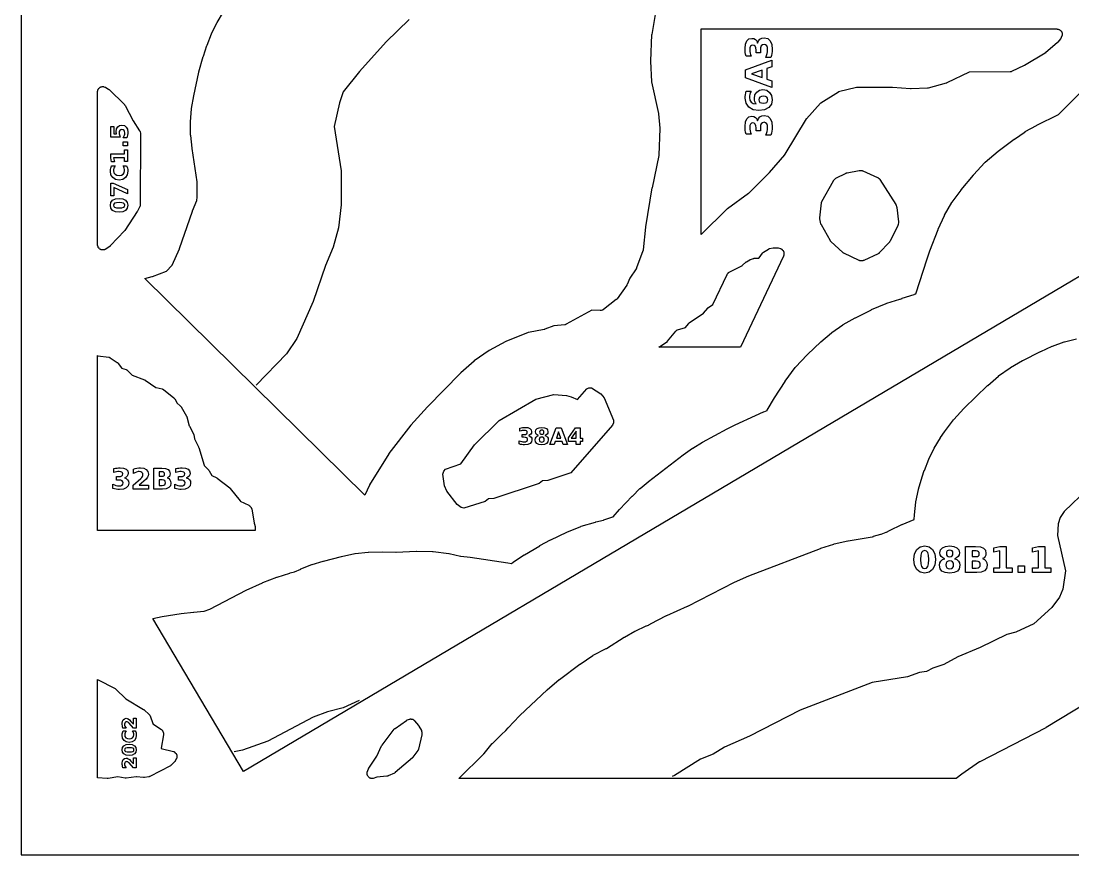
# Model space of a CAD drawing. Header units: millimetres. Extents: x 0 to 841, y 0 to 594.
# Drawn here: x 0 to 146.3, y 0 to 116 of the extents above; entities that cross this region are included whole.
import ezdxf

# ---------------------------------------------------------------- set-up
doc = ezdxf.new("R2010")
doc.units = ezdxf.units.MM
for name, color, linetype in [('CUT', 1, 'Continuous'), ('ENGRAVE', 5, 'Continuous'), ('SHEET_EDGE_DO_NOT_CUT', 8, 'Continuous')]:
    doc.layers.add(name, color=color, linetype=linetype)

msp = doc.modelspace()

# ---------------------------------------------------------------- linework, layer by layer
at = {"layer": 'CUT'}
for points in [[(262.52, 148.75), (30.93, 11.6), (18.33, 32.87), (19.61, 33.14), (19.63, 33.14), (22.26, 33.57), (22.28, 33.57), (24.01, 33.78), (24.03, 33.78), (25.43, 33.88), (25.44, 33.88), (25.45, 33.89), (26.24, 34.17), (26.27, 34.18), (31.3, 36.83), (31.33, 36.84), (33.58, 37.86), (33.61, 37.87), (35.6, 38.61), (35.62, 38.62), (37.41, 39.2), (37.44, 39.21), (38.04, 39.37), (38.05, 39.37), (38.06, 39.38), (38.91, 39.76), (38.93, 39.77), (40.45, 40.37), (40.48, 40.38), (42.04, 40.86), (42.06, 40.86), (44.56, 41.51), (44.58, 41.52), (46.41, 41.9), (46.46, 41.91), (48.3, 42.11), (48.35, 42.12), (50.22, 42.15), (50.25, 42.15), (52.14, 42.09), (52.16, 42.09), (54.98, 42.23), (55.01, 42.23), (57.25, 42.22), (57.31, 42.21), (59.51, 41.94), (59.57, 41.93), (61.14, 41.56), (61.17, 41.55), (62.46, 41.42), (62.49, 41.42), (67.69, 40.64), (67.72, 40.64), (68.22, 40.53), (68.23, 40.53), (68.24, 40.54), (68.47, 40.72), (68.51, 40.75), (70, 41.72), (70.02, 41.73), (72.17, 43), (72.18, 43.01), (73.66, 43.8), (73.68, 43.81), (75.91, 44.88), (75.93, 44.89), (77.86, 45.69), (77.91, 45.71), (79.91, 46.3), (79.93, 46.31), (81.03, 46.57), (81.05, 46.58), (82.32, 47), (82.33, 47.01), (82.34, 47.01), (83.24, 48.04), (83.25, 48.05), (85.02, 49.9), (85.04, 49.91), (86.09, 50.94), (86.12, 50.96), (87.25, 51.9), (87.27, 51.91), (92.09, 55.63), (92.1, 55.64), (93.39, 56.55), (93.42, 56.58), (94.77, 57.38), (94.79, 57.39), (98.23, 59.25), (98.24, 59.26), (99.33, 59.81), (99.35, 59.82), (102.15, 61.11), (102.16, 61.12), (103.29, 61.6), (103.31, 61.61), (103.76, 61.79), (103.77, 61.79), (103.78, 61.8), (103.78, 61.81), (103.8, 61.83), (104.79, 63.55), (104.8, 63.57), (106.28, 65.86), (106.29, 65.89), (107.7, 67.8), (107.74, 67.84), (109.36, 69.57), (109.38, 69.59), (111.24, 71.35), (111.26, 71.36), (112.72, 72.61), (112.76, 72.64), (114.33, 73.73), (114.37, 73.76), (116.04, 74.7), (116.07, 74.71), (118.29, 75.81), (118.31, 75.83), (120.35, 76.7), (120.41, 76.72), (122.25, 77.28), (122.28, 77.29), (122.54, 77.4), (122.58, 77.41), (124.25, 77.96), (124.27, 77.97), (124.44, 78.02), (124.45, 78.02), (124.46, 78.03), (126.02, 82.9), (126.02, 82.92), (126.41, 84.02), (126.42, 84.03), (127.56, 86.99), (127.57, 87.02), (128.43, 88.91), (128.45, 88.96), (129.49, 90.74), (129.52, 90.79), (130.75, 92.46), (130.77, 92.48), (132.46, 94.55), (132.48, 94.57), (134.08, 96.29), (134.12, 96.33), (135.91, 97.85), (135.93, 97.87), (138.15, 99.54), (138.17, 99.55), (139.65, 100.56), (139.69, 100.59), (141.26, 101.46), (141.28, 101.47), (144.29, 102.97), (144.3, 102.97), (144.31, 102.98), (147.99, 106.61)], [(88.29, 117.42), (87.72, 114.1), (87.71, 114.07), (87.54, 110.4), (87.54, 110.37), (87.71, 107.52), (87.71, 107.51), (87.71, 107.5), (88.66, 103.13), (88.67, 103.07), (88.85, 101.09), (88.85, 101.02), (88.71, 97.33), (88.71, 97.29), (88.7, 97.25), (87.77, 92.77), (87.76, 92.76), (86.86, 87.33), (86.86, 87.31), (86.54, 84.14), (86.53, 84.09), (86.52, 84.05), (86.51, 84.01), (85.62, 81.63), (85.59, 81.57), (85.56, 81.52), (84.67, 80.23), (84.67, 80.22), (84.66, 80.21), (84.31, 79.33), (84.28, 79.27), (84.25, 79.22), (82.9, 77.33), (82.87, 77.29), (82.84, 77.25), (82.8, 77.22), (81.01, 75.84), (80.97, 75.81), (80.92, 75.79), (80.88, 75.77), (80.83, 75.76), (80.71, 75.73), (80.66, 75.72), (80.61, 75.71), (80.56, 75.71), (79.41, 75.76), (79.4, 75.76), (79.39, 75.76), (75.84, 73.79), (75.8, 73.77), (75.75, 73.75), (75.7, 73.73), (75.64, 73.73), (74.12, 73.6), (74.11, 73.6), (74.1, 73.59), (72.84, 73.1), (72.8, 73.08), (72.76, 73.07), (70.58, 72.65), (70.57, 72.65), (70.56, 72.64), (67.43, 71.39), (67.41, 71.38), (65.13, 70.15), (65.11, 70.13), (63.05, 68.69), (63.03, 68.67), (61.15, 67.04), (61.14, 67.02), (56.52, 62.32), (56.52, 62.31), (54.24, 59.77), (54.22, 59.76), (51.18, 55.82), (51.16, 55.8), (48.48, 51.46), (48.47, 51.44), (47.83, 50.02), (17.21, 80.14), (18.26, 80.46), (18.27, 80.46), (20.21, 81.19), (20.22, 81.19), (20.23, 81.2), (20.98, 81.98), (20.99, 81.99), (21, 82), (22.02, 84.3), (22.03, 84.32), (23.46, 88.47), (23.46, 88.48), (23.86, 89.54), (23.87, 89.55), (24.45, 90.99), (24.46, 91.01), (24.46, 91.01), (24.46, 91.02), (24.51, 91.48), (24.52, 91.5), (24.51, 93.57), (24.51, 93.58), (24.51, 93.59), (23.79, 98.24), (23.79, 98.27), (23.6, 100.06), (23.59, 100.11), (23.57, 101.9), (23.57, 101.95), (23.71, 103.74), (23.71, 103.78), (24.02, 105.56), (24.02, 105.58), (24.74, 108.87), (24.75, 108.9), (25.35, 111.05), (25.36, 111.08), (25.86, 112.57), (25.87, 112.59), (26.49, 114.18), (26.51, 114.22), (27.26, 115.74), (27.28, 115.78), (28.17, 117.23)], [(150.34, 22.41), (142.58, 17.72), (142.55, 17.7), (133.36, 12.96), (133.33, 12.95), (130.86, 11.25), (130.85, 11.24), (130.07, 10.62), (60.89, 10.62), (64.37, 14.07), (64.39, 14.09), (64.4, 14.11), (64.42, 14.13), (65.55, 15.48), (65.58, 15.51), (66.83, 16.75), (66.85, 16.77), (67.42, 17.29), (67.44, 17.31), (67.75, 17.67), (67.77, 17.7), (69.34, 19.36), (69.37, 19.38), (73.18, 22.96), (73.2, 22.98), (74.87, 24.38), (74.89, 24.4), (77.74, 26.54), (77.76, 26.55), (79.55, 27.75), (79.59, 27.77), (81.4, 28.72), (81.42, 28.72), (83.9, 30.27), (83.92, 30.28), (85.39, 31.12), (85.43, 31.13), (86.97, 31.84), (86.98, 31.85), (87.28, 31.97), (87.29, 31.97), (87.3, 31.98), (87.51, 32.1), (87.54, 32.12), (89.8, 33.29), (89.83, 33.31), (92.72, 34.58), (92.74, 34.58), (99.23, 37.92), (99.26, 37.93), (101.23, 38.81), (101.25, 38.82), (111.21, 42.63), (111.23, 42.64), (113.07, 43.24), (113.12, 43.25), (115.01, 43.67), (115.03, 43.68), (118.4, 44.25), (118.41, 44.25), (118.42, 44.25), (118.56, 44.3), (118.58, 44.31), (119.61, 44.6), (119.63, 44.61), (120.35, 44.88), (120.38, 44.89), (120.78, 45.11), (120.8, 45.12), (122.52, 45.95), (122.54, 45.96), (124.24, 46.67), (124.25, 46.68), (124.25, 46.69), (124.29, 47.25), (124.29, 47.28), (124.47, 49.04), (124.48, 49.09), (124.83, 50.82), (124.84, 50.86), (125.34, 52.57), (125.35, 52.59), (125.64, 53.45), (125.65, 53.47), (126.26, 55.02), (126.28, 55.06), (127.01, 56.55), (127.03, 56.59), (127.9, 58.02), (127.91, 58.03), (128.43, 58.82), (128.45, 58.84), (129.7, 60.52), (129.74, 60.56), (131.16, 62.1), (131.18, 62.12), (134.44, 65.28), (134.46, 65.29), (135.94, 66.59), (135.98, 66.62), (137.57, 67.76), (137.61, 67.78), (139.32, 68.76), (139.34, 68.77), (141.82, 70.02), (141.84, 70.03), (143.42, 70.75), (143.46, 70.77), (145.09, 71.34), (145.14, 71.35), (146.81, 71.77)]]:
    msp.add_lwpolyline(points, dxfattribs=at)
for points in [[(144.33, 114.81), (144.38, 114.8), (144.42, 114.78), (144.46, 114.75), (144.54, 114.7), (144.58, 114.67), (144.62, 114.64), (144.65, 114.6), (144.68, 114.56), (144.73, 114.49), (144.76, 114.45), (144.78, 114.4), (144.79, 114.36), (144.81, 114.31), (144.82, 114.26), (144.83, 114.2), (144.83, 114.15), (144.83, 114.1), (144.82, 114.04), (144.8, 113.99), (144.69, 113.66), (144.67, 113.62), (144.65, 113.58), (144.63, 113.54), (144.6, 113.51), (144.23, 113.05), (144.2, 113.01), (144.17, 112.99), (142.52, 111.54), (142.49, 111.51), (142.45, 111.48), (139.56, 109.79), (139.52, 109.77), (137.78, 108.94), (137.74, 108.92), (137.7, 108.91), (137.66, 108.9), (137.61, 108.89), (137.57, 108.89), (131.91, 108.86), (131.89, 108.86), (131.88, 108.86), (128.75, 107.35), (128.71, 107.33), (128.66, 107.32), (126.18, 106.65), (126.13, 106.64), (126.07, 106.63), (123.79, 106.52), (123.72, 106.52), (121.2, 106.72), (121.19, 106.72), (116.22, 106.73), (116.21, 106.73), (116.2, 106.73), (113.72, 106.1), (113.71, 106.1), (113.7, 106.09), (111.23, 104.54), (111.22, 104.54), (111.22, 104.53), (109.25, 102.37), (109.24, 102.36), (109.23, 102.35), (106.23, 97.44), (106.21, 97.41), (106.18, 97.38), (104.07, 94.9), (104.04, 94.87), (101.23, 92.05), (101.21, 92.03), (101.18, 92), (98.27, 89.85), (98.24, 89.83), (94.62, 86.27), (94.62, 114.86), (144.05, 114.86), (144.1, 114.86), (144.14, 114.85), (144.28, 114.83), (144.33, 114.81)], [(11.43, 84.13), (11.38, 84.13), (11.33, 84.13), (11.29, 84.13), (11.24, 84.14), (11.13, 84.17), (11.08, 84.19), (11.04, 84.21), (11, 84.23), (10.96, 84.26), (10.92, 84.29), (10.85, 84.36), (10.81, 84.4), (10.78, 84.44), (10.75, 84.48), (10.73, 84.53), (10.71, 84.58), (10.65, 84.79), (10.63, 84.84), (10.63, 84.89), (10.62, 84.94), (10.62, 106.06), (10.63, 106.11), (10.63, 106.16), (10.66, 106.31), (10.68, 106.36), (10.69, 106.4), (10.72, 106.45), (10.74, 106.49), (10.8, 106.57), (10.83, 106.61), (10.86, 106.65), (10.9, 106.68), (10.94, 106.71), (11.02, 106.76), (11.06, 106.78), (11.11, 106.8), (11.16, 106.82), (11.2, 106.83), (11.29, 106.84), (11.34, 106.85), (11.4, 106.85), (11.45, 106.85), (11.51, 106.83), (11.67, 106.79), (11.72, 106.77), (11.77, 106.75), (11.81, 106.73), (12.18, 106.49), (12.22, 106.46), (12.25, 106.43), (14.38, 104.34), (14.41, 104.3), (14.44, 104.26), (14.47, 104.22), (15.6, 102.11), (15.61, 102.1), (16.5, 100.71), (16.52, 100.66), (16.55, 100.61), (16.56, 100.56), (16.61, 100.35), (16.62, 100.29), (16.62, 100.23), (16.59, 90.41), (16.59, 90.36), (16.58, 90.31), (16.57, 90.27), (16.56, 90.22), (16.54, 90.18), (16.19, 89.52), (16.17, 89.48), (14.43, 86.84), (14.41, 86.8), (14.38, 86.77), (12.45, 84.74), (12.42, 84.7), (12.38, 84.67), (11.79, 84.25), (11.75, 84.22), (11.71, 84.2), (11.66, 84.18), (11.61, 84.17), (11.48, 84.14), (11.43, 84.13)], [(113.25, 94.03), (113.3, 94.07), (113.35, 94.1), (114.75, 94.82), (114.79, 94.84), (114.84, 94.86), (114.89, 94.87), (116.59, 95.18), (116.63, 95.19), (116.67, 95.19), (116.71, 95.19), (116.93, 95.17), (116.98, 95.17), (117.02, 95.16), (117.06, 95.15), (117.1, 95.13), (119.13, 94.21), (119.17, 94.19), (119.21, 94.16), (119.33, 94.08), (119.37, 94.05), (119.4, 94.02), (119.44, 93.98), (119.46, 93.94), (121.66, 90.44), (121.69, 90.39), (121.71, 90.34), (121.79, 90.13), (121.8, 90.08), (121.81, 90.02), (122.04, 88.03), (122.04, 87.97), (122.04, 87.91), (122.01, 87.7), (122, 87.64), (121.98, 87.59), (121.96, 87.54), (120.87, 85.35), (120.84, 85.3), (120.82, 85.26), (120.79, 85.23), (119.38, 83.72), (119.34, 83.69), (119.3, 83.66), (119.26, 83.63), (119.22, 83.61), (117.22, 82.68), (117.17, 82.66), (117.13, 82.65), (117.08, 82.64), (117.03, 82.63), (116.82, 82.63), (116.78, 82.63), (116.73, 82.63), (116.68, 82.64), (116.63, 82.65), (116.59, 82.67), (114.43, 83.67), (114.38, 83.7), (114.34, 83.73), (114.29, 83.76), (112.66, 85.3), (112.63, 85.33), (112.6, 85.37), (112.57, 85.41), (111.32, 87.61), (111.3, 87.65), (111.28, 87.69), (111.27, 87.73), (111.26, 87.77), (111.13, 88.47), (111.13, 88.52), (111.13, 88.56), (111.13, 88.61), (111.34, 90.68), (111.35, 90.73), (111.36, 90.78), (111.38, 90.83), (111.4, 90.87), (113, 93.74), (113.03, 93.79), (113.07, 93.84), (113.21, 93.99), (113.25, 94.03)], [(89.9, 71.42), (89.91, 71.42), (89.92, 71.43), (91.09, 72.86), (91.12, 72.9), (91.16, 72.93), (91.2, 72.96), (91.24, 72.99), (91.28, 73.01), (91.33, 73.03), (92.4, 73.36), (92.41, 73.36), (92.42, 73.37), (92.82, 73.88), (92.86, 73.92), (92.9, 73.96), (92.94, 73.99), (94.91, 75.32), (94.91, 75.32), (94.92, 75.33), (95.51, 76.05), (95.55, 76.08), (95.58, 76.12), (95.62, 76.15), (96.22, 76.54), (96.23, 76.55), (96.24, 76.56), (98.2, 80.71), (98.22, 80.76), (98.25, 80.8), (98.34, 80.92), (98.37, 80.95), (98.4, 80.98), (98.44, 81.01), (98.48, 81.04), (98.51, 81.06), (100.34, 81.98), (100.35, 81.99), (100.36, 82), (100.81, 82.43), (100.86, 82.47), (100.9, 82.5), (101.36, 82.77), (101.41, 82.8), (101.47, 82.82), (101.88, 82.95), (101.92, 82.96), (101.96, 82.97), (102, 82.97), (102.63, 83.01), (102.64, 83.01), (102.65, 83.02), (103.13, 83.69), (103.16, 83.73), (103.2, 83.76), (103.23, 83.79), (103.27, 83.82), (103.96, 84.25), (104.01, 84.28), (104.06, 84.3), (104.12, 84.32), (104.63, 84.43), (104.67, 84.44), (104.71, 84.45), (104.75, 84.45), (105.2, 84.44), (105.24, 84.43), (105.28, 84.43), (105.33, 84.42), (105.65, 84.32), (105.69, 84.3), (105.74, 84.28), (105.78, 84.26), (105.81, 84.23), (105.85, 84.2), (105.88, 84.17), (105.99, 84.05), (106.02, 84.01), (106.04, 83.97), (106.07, 83.93), (106.08, 83.88), (106.1, 83.83), (106.11, 83.78), (106.12, 83.73), (106.12, 83.67), (106.12, 83.62), (106.11, 83.57), (106.08, 83.38), (106.06, 83.32), (106.04, 83.27), (100.08, 70.62), (88.71, 70.62), (89.9, 71.42)], [(10.66, 69.42), (10.67, 69.41), (10.68, 69.41), (12.19, 69.22), (12.23, 69.21), (12.27, 69.2), (12.32, 69.19), (12.36, 69.17), (12.4, 69.14), (13.39, 68.49), (13.42, 68.46), (13.46, 68.43), (13.49, 68.4), (13.52, 68.36), (13.96, 67.72), (13.97, 67.71), (13.98, 67.71), (14.64, 67.49), (14.68, 67.47), (14.72, 67.45), (14.76, 67.42), (14.8, 67.39), (14.83, 67.36), (15.46, 66.72), (15.47, 66.71), (15.48, 66.71), (17.15, 66.08), (17.2, 66.06), (17.25, 66.03), (18.76, 65.02), (18.77, 65.02), (18.78, 65.01), (19.62, 64.8), (19.68, 64.79), (19.73, 64.77), (19.77, 64.74), (19.82, 64.71), (21.25, 63.56), (21.28, 63.53), (21.32, 63.49), (21.35, 63.46), (21.37, 63.42), (21.65, 62.91), (21.66, 62.9), (21.67, 62.89), (22.17, 62.42), (22.21, 62.39), (22.24, 62.35), (22.26, 62.31), (23, 61.03), (23.02, 60.99), (23.04, 60.96), (23.05, 60.92), (23.4, 59.66), (23.41, 59.65), (23.41, 59.63), (23.99, 58.58), (24.01, 58.53), (24.03, 58.48), (24.04, 58.43), (24.14, 57.89), (24.14, 57.88), (24.14, 57.87), (24.69, 56.76), (24.7, 56.72), (24.72, 56.68), (25.45, 54.2), (25.45, 54.19), (25.46, 54.18), (26.1, 53.51), (26.14, 53.47), (26.17, 53.42), (26.54, 52.79), (26.54, 52.79), (26.55, 52.78), (27.23, 52.43), (27.27, 52.41), (27.3, 52.38), (29.03, 51.05), (29.07, 51.01), (29.11, 50.96), (30.48, 49.24), (30.49, 49.23), (30.5, 49.22), (31.67, 48.64), (31.71, 48.61), (31.76, 48.58), (31.8, 48.54), (31.83, 48.5), (31.99, 48.31), (32.02, 48.27), (32.05, 48.22), (32.07, 48.18), (32.08, 48.13), (32.09, 48.08), (32.41, 46.18), (32.41, 46.17), (32.41, 46.16), (32.52, 45.87), (32.53, 45.83), (32.54, 45.79), (32.55, 45.74), (32.55, 45.7), (32.56, 45.12), (10.62, 45.12), (10.62, 69.44), (10.66, 69.42)], [(63.08, 57.04), (66.49, 60.43), (71.6, 63.39), (74.13, 64.02), (75.87, 63.91), (76.51, 63.72), (77.38, 63.32), (78.72, 64.84), (78.98, 64.97), (79.35, 64.98), (80.63, 64.11), (81.09, 63.59), (82.4, 60.47), (82.41, 60.1), (82.25, 59.77), (76.46, 53.15), (73.28, 52.08), (72.54, 52.04), (72.06, 51.67), (65.78, 49.58), (65.04, 49.54), (64.56, 49.17), (61.59, 48.22), (61.23, 48.3), (60.66, 48.73), (59.21, 50.6), (58.92, 51.31), (58.68, 52.96), (58.79, 53.39), (59.05, 53.65), (61.16, 54.37), (63.08, 57.04)], [(13.07, 23.14), (13.12, 23.12), (13.16, 23.09), (13.19, 23.05), (14.56, 21.71), (14.58, 21.7), (14.59, 21.7), (17.03, 20.25), (17.07, 20.22), (17.11, 20.19), (17.82, 19.53), (17.86, 19.49), (17.88, 19.46), (17.91, 19.42), (17.93, 19.37), (17.95, 19.33), (18.34, 18.27), (18.34, 18.26), (18.35, 18.25), (19.53, 17.44), (19.57, 17.41), (19.6, 17.38), (19.63, 17.35), (19.66, 17.31), (19.68, 17.27), (19.74, 17.18), (19.76, 17.13), (19.78, 17.09), (19.79, 17.05), (19.8, 17), (19.82, 16.86), (19.82, 16.81), (19.82, 16.76), (19.81, 16.71), (19.47, 14.83), (19.47, 14.82), (19.48, 14.81), (21.19, 14.39), (21.24, 14.37), (21.29, 14.35), (21.33, 14.33), (21.37, 14.3), (21.41, 14.26), (21.45, 14.22), (21.57, 14.09), (21.59, 14.05), (21.62, 14.01), (21.64, 13.97), (21.66, 13.93), (21.67, 13.88), (21.68, 13.84), (21.68, 13.79), (21.69, 13.67), (21.69, 13.62), (21.69, 13.58), (21.68, 13.53), (21.67, 13.48), (21.65, 13.44), (21.63, 13.4), (21.41, 13.01), (21.38, 12.97), (21.35, 12.93), (21.32, 12.89), (20.88, 12.48), (20.84, 12.45), (20.81, 12.42), (20.77, 12.4), (17.93, 10.92), (17.88, 10.9), (17.83, 10.88), (17.78, 10.87), (17.19, 10.77), (17.14, 10.76), (17.09, 10.76), (17.04, 10.76), (16.04, 10.88), (16.03, 10.88), (16.02, 10.88), (14.63, 10.68), (14.58, 10.67), (14.53, 10.68), (14.48, 10.68), (13.48, 10.85), (13.47, 10.85), (13.45, 10.85), (12.12, 10.63), (12.05, 10.63), (11.99, 10.63), (10.62, 10.74), (10.62, 24.41), (13.07, 23.14)], [(55.7, 17.25), (55.71, 17.2), (55.72, 17.15), (55.73, 17.1), (55.75, 16.84), (55.75, 16.79), (55.75, 16.74), (55.74, 16.69), (55.28, 14.71), (55.27, 14.66), (55.25, 14.61), (55.23, 14.57), (55.2, 14.53), (54.51, 13.58), (54.48, 13.53), (54.43, 13.49), (52.06, 11.46), (52.02, 11.44), (51.98, 11.41), (51.94, 11.39), (51.05, 10.98), (51, 10.96), (50.94, 10.95), (50.89, 10.94), (49.49, 10.81), (49.48, 10.81), (49.47, 10.81), (48.99, 10.65), (48.94, 10.64), (48.89, 10.63), (48.84, 10.63), (48.78, 10.63), (48.73, 10.64), (48.67, 10.65), (48.62, 10.66), (48.57, 10.68), (48.53, 10.7), (48.49, 10.73), (48.41, 10.78), (48.37, 10.81), (48.33, 10.85), (48.3, 10.89), (48.27, 10.93), (48.22, 11.01), (48.19, 11.05), (48.17, 11.1), (48.16, 11.14), (48.14, 11.19), (48.13, 11.26), (48.13, 11.31), (48.13, 11.36), (48.13, 11.41), (48.14, 11.46), (48.16, 11.51), (48.32, 11.97), (48.35, 12.02), (48.38, 12.08), (49.47, 13.72), (49.49, 13.75), (50.16, 15.17), (50.18, 15.22), (50.21, 15.26), (51.91, 17.5), (51.95, 17.53), (51.98, 17.57), (52.02, 17.6), (53.62, 18.72), (53.66, 18.74), (53.71, 18.77), (53.75, 18.78), (54.04, 18.88), (54.08, 18.89), (54.13, 18.9), (54.17, 18.91), (54.21, 18.91), (54.26, 18.9), (54.34, 18.89), (54.38, 18.89), (54.43, 18.87), (54.48, 18.86), (54.52, 18.84), (54.61, 18.79), (54.65, 18.76), (54.68, 18.74), (54.72, 18.7), (54.75, 18.67), (55.29, 18.02), (55.32, 17.97), (55.34, 17.93), (55.68, 17.29), (55.7, 17.25)]]:
    msp.add_lwpolyline(points, close=True, dxfattribs=at)
at = {"layer": 'ENGRAVE'}
for points in [[(53.97, 116.17), (50.8, 113.06), (47.06, 108.94), (44.8, 106.12), (44.28, 104.61), (43.56, 101.3), (44.51, 95.14), (44.52, 90.42), (44.17, 87.22), (43.41, 84.51), (42.37, 81.96), (40.65, 76.98), (38.35, 71.81), (36.93, 69.69), (32.7, 65.33)], [(148.37, 50.92), (145.09, 47.75), (144.55, 46.94), (144.25, 46.06), (144.15, 44.44), (145.29, 39.51), (144.93, 36.98), (144.43, 35.87), (143.4, 34.41), (140.89, 32.12), (138.37, 30.98), (137.11, 30.67), (133.39, 28.83), (130.31, 27.53), (128.37, 26.48), (126.84, 25.97), (125.93, 25.5), (124.96, 25.35), (123.31, 24.79), (118.37, 23.96), (108.39, 20.14), (101.33, 16.51), (97.86, 14.99), (96.28, 14.03), (94.5, 13.31), (90.91, 11.07), (90.59, 10.93)], [(47.01, 21.47), (44.79, 20.48), (42.65, 19.9), (40.63, 19.14), (34.33, 15.82), (30.8, 14.56), (29.66, 14.32)]]:
    msp.add_lwpolyline(points, dxfattribs=at)
for points in [[(102.45, 112.9), (102.58, 113.22), (102.78, 113.46), (103.05, 113.6), (103.38, 113.65), (103.86, 113.55), (104.2, 113.23), (104.42, 112.72), (104.49, 112.02), (104.47, 111.74), (104.44, 111.46), (104.38, 111.18), (104.3, 110.9), (103.58, 110.9), (103.7, 111.17), (103.78, 111.43), (103.83, 111.68), (103.85, 111.94), (103.81, 112.27), (103.72, 112.51), (103.56, 112.66), (103.35, 112.71), (103.13, 112.66), (102.97, 112.51), (102.87, 112.25), (102.84, 111.9), (102.84, 111.53), (102.23, 111.53), (102.23, 111.92), (102.21, 112.23), (102.12, 112.45), (101.98, 112.58), (101.79, 112.62), (101.6, 112.58), (101.46, 112.46), (101.37, 112.25), (101.35, 111.98), (101.36, 111.75), (101.4, 111.52), (101.46, 111.29), (101.55, 111.06), (100.86, 111.06), (100.79, 111.34), (100.74, 111.61), (100.71, 111.88), (100.7, 112.15), (100.76, 112.77), (100.94, 113.21), (101.23, 113.48), (101.64, 113.56), (101.93, 113.52), (102.16, 113.4), (102.34, 113.19), (102.45, 112.9)], [(103.75, 109.37), (103.75, 107.9), (104.41, 107.67), (104.41, 106.72), (100.77, 108.07), (100.77, 109.19), (104.41, 110.54), (104.41, 109.6), (103.75, 109.37)], [(103.07, 108.13), (103.07, 109.13), (101.62, 108.63), (103.07, 108.13)], [(100.86, 106.19), (101.54, 106.19), (101.44, 105.97), (101.38, 105.75), (101.34, 105.55), (101.32, 105.35), (101.38, 104.98), (101.56, 104.7), (101.85, 104.51), (102.25, 104.43), (102.14, 104.59), (102.07, 104.77), (102.03, 104.97), (102.01, 105.19), (102.09, 105.69), (102.34, 106.09), (102.71, 106.34), (103.19, 106.43), (103.72, 106.33), (104.13, 106.05), (104.4, 105.6), (104.49, 105.02), (104.37, 104.39), (104.01, 103.92), (103.43, 103.63), (102.64, 103.53), (101.84, 103.64), (101.22, 103.99), (100.84, 104.53), (100.71, 105.23), (100.72, 105.48), (100.75, 105.72), (100.8, 105.96), (100.86, 106.19)], [(102.62, 105.03), (102.66, 104.81), (102.78, 104.66), (102.98, 104.57), (103.26, 104.54), (103.54, 104.57), (103.74, 104.66), (103.85, 104.81), (103.89, 105.03), (103.85, 105.25), (103.74, 105.4), (103.54, 105.49), (103.26, 105.52), (102.98, 105.49), (102.78, 105.4), (102.66, 105.25), (102.62, 105.03)], [(102.45, 102.07), (102.58, 102.39), (102.78, 102.63), (103.05, 102.77), (103.38, 102.82), (103.86, 102.72), (104.2, 102.41), (104.42, 101.9), (104.49, 101.2), (104.47, 100.92), (104.44, 100.63), (104.38, 100.35), (104.3, 100.08), (103.58, 100.08), (103.7, 100.34), (103.78, 100.6), (103.83, 100.86), (103.85, 101.11), (103.81, 101.44), (103.72, 101.68), (103.56, 101.83), (103.35, 101.88), (103.13, 101.83), (102.97, 101.68), (102.87, 101.43), (102.84, 101.08), (102.84, 100.7), (102.23, 100.7), (102.23, 101.1), (102.21, 101.41), (102.12, 101.62), (101.98, 101.75), (101.79, 101.8), (101.6, 101.75), (101.46, 101.63), (101.37, 101.43), (101.35, 101.15), (101.36, 100.92), (101.4, 100.69), (101.46, 100.46), (101.55, 100.23), (100.86, 100.23), (100.79, 100.51), (100.74, 100.78), (100.71, 101.05), (100.7, 101.32), (100.76, 101.94), (100.94, 102.38), (101.23, 102.65), (101.64, 102.74), (101.93, 102.69), (102.16, 102.57), (102.34, 102.36), (102.45, 102.07)], [(12.47, 99.82), (12.47, 101.31), (12.91, 101.31), (12.91, 100.3), (13.28, 100.3), (13.26, 100.36), (13.25, 100.43), (13.24, 100.51), (13.24, 100.58), (13.29, 100.96), (13.45, 101.24), (13.7, 101.42), (14.04, 101.48), (14.38, 101.42), (14.64, 101.22), (14.8, 100.91), (14.85, 100.5), (14.84, 100.31), (14.81, 100.11), (14.76, 99.92), (14.7, 99.72), (14.22, 99.72), (14.32, 99.91), (14.39, 100.09), (14.43, 100.25), (14.44, 100.41), (14.41, 100.6), (14.33, 100.75), (14.21, 100.85), (14.04, 100.88), (13.88, 100.85), (13.75, 100.75), (13.67, 100.6), (13.65, 100.41), (13.66, 100.27), (13.68, 100.13), (13.72, 99.98), (13.78, 99.82), (12.47, 99.82)], [(14.39, 96.41), (14.39, 96.94), (12.88, 96.94), (12.99, 96.4), (12.58, 96.4), (12.47, 96.94), (12.47, 97.51), (14.39, 97.51), (14.39, 98.04), (14.8, 98.04), (14.8, 96.41), (14.39, 96.41)], [(14.2, 98.59), (14.2, 99.15), (14.8, 99.15), (14.8, 98.59), (14.2, 98.59)], [(14.68, 95.83), (14.75, 95.66), (14.81, 95.49), (14.84, 95.3), (14.85, 95.11), (14.77, 94.59), (14.52, 94.19), (14.14, 93.93), (13.64, 93.85), (13.14, 93.93), (12.76, 94.19), (12.51, 94.59), (12.43, 95.11), (12.44, 95.3), (12.47, 95.49), (12.53, 95.66), (12.6, 95.83), (13.09, 95.83), (12.99, 95.66), (12.92, 95.5), (12.88, 95.33), (12.87, 95.16), (12.92, 94.87), (13.07, 94.65), (13.32, 94.51), (13.64, 94.47), (13.96, 94.51), (14.21, 94.65), (14.36, 94.87), (14.41, 95.16), (14.4, 95.33), (14.36, 95.5), (14.29, 95.66), (14.19, 95.83), (14.68, 95.83)], [(12.47, 91.67), (12.47, 93.43), (12.81, 93.43), (14.8, 92.52), (14.8, 91.94), (12.91, 92.8), (12.91, 91.67), (12.47, 91.67)], [(13.64, 91.31), (14.15, 91.24), (14.54, 91.06), (14.77, 90.75), (14.85, 90.35), (14.77, 89.94), (14.54, 89.64), (14.15, 89.45), (13.64, 89.39), (13.13, 89.45), (12.74, 89.64), (12.51, 89.94), (12.43, 90.35), (12.51, 90.75), (12.74, 91.06), (13.13, 91.24), (13.64, 91.31)], [(13.64, 90.71), (13.26, 90.69), (13.02, 90.62), (12.89, 90.51), (12.84, 90.35), (12.89, 90.18), (13.02, 90.07), (13.26, 90.01), (13.64, 89.99), (14.01, 90.01), (14.26, 90.07), (14.4, 90.18), (14.44, 90.35), (14.4, 90.51), (14.26, 90.62), (14.01, 90.68), (13.64, 90.71)], [(70.58, 58.34), (70.79, 58.25), (70.94, 58.12), (71.03, 57.95), (71.06, 57.74), (71, 57.44), (70.8, 57.21), (70.47, 57.08), (70.02, 57.03), (69.84, 57.04), (69.66, 57.06), (69.48, 57.1), (69.3, 57.15), (69.3, 57.61), (69.47, 57.54), (69.64, 57.49), (69.8, 57.45), (69.97, 57.44), (70.18, 57.46), (70.33, 57.52), (70.43, 57.63), (70.46, 57.76), (70.43, 57.9), (70.33, 58), (70.17, 58.07), (69.94, 58.09), (69.7, 58.09), (69.7, 58.47), (69.96, 58.47), (70.16, 58.49), (70.29, 58.54), (70.38, 58.63), (70.41, 58.76), (70.38, 58.88), (70.3, 58.97), (70.17, 59.02), (69.99, 59.04), (69.85, 59.03), (69.7, 59.01), (69.55, 58.97), (69.4, 58.91), (69.4, 59.35), (69.58, 59.4), (69.76, 59.43), (69.93, 59.45), (70.1, 59.45), (70.5, 59.42), (70.78, 59.3), (70.95, 59.12), (71.01, 58.85), (70.98, 58.67), (70.9, 58.52), (70.77, 58.41), (70.58, 58.34)], [(71.99, 58.32), (71.81, 58.4), (71.67, 58.52), (71.59, 58.67), (71.56, 58.85), (71.62, 59.11), (71.78, 59.3), (72.06, 59.41), (72.43, 59.45), (72.8, 59.41), (73.07, 59.3), (73.24, 59.11), (73.29, 58.85), (73.27, 58.67), (73.19, 58.52), (73.05, 58.4), (72.87, 58.32), (73.07, 58.23), (73.22, 58.11), (73.31, 57.94), (73.34, 57.73), (73.29, 57.43), (73.11, 57.21), (72.83, 57.08), (72.43, 57.03), (72.03, 57.08), (71.74, 57.21), (71.57, 57.43), (71.51, 57.73), (71.54, 57.94), (71.63, 58.11), (71.78, 58.23), (71.99, 58.32)], [(72.13, 58.79), (72.15, 58.66), (72.21, 58.57), (72.3, 58.52), (72.43, 58.5), (72.56, 58.52), (72.65, 58.57), (72.71, 58.66), (72.72, 58.79), (72.71, 58.91), (72.65, 59), (72.56, 59.06), (72.43, 59.08), (72.3, 59.06), (72.21, 59), (72.15, 58.91), (72.13, 58.79)], [(75.25, 57.5), (74.31, 57.5), (74.16, 57.08), (73.56, 57.08), (74.42, 59.41), (75.14, 59.41), (76, 57.08), (75.4, 57.08), (75.25, 57.5)], [(74.46, 57.94), (75.1, 57.94), (74.78, 58.86), (74.46, 57.94)], [(77.1, 59.41), (77.77, 59.41), (77.77, 57.94), (78.1, 57.94), (78.1, 57.5), (77.77, 57.5), (77.77, 57.08), (77.2, 57.08), (77.2, 57.5), (76.16, 57.5), (76.16, 58.02), (77.1, 59.41)], [(77.2, 58.92), (76.54, 57.94), (77.2, 57.94), (77.2, 58.92)], [(72.43, 58.12), (72.28, 58.1), (72.17, 58.03), (72.1, 57.92), (72.08, 57.77), (72.1, 57.61), (72.17, 57.5), (72.28, 57.43), (72.43, 57.41), (72.58, 57.43), (72.69, 57.5), (72.75, 57.61), (72.78, 57.77), (72.75, 57.92), (72.69, 58.03), (72.58, 58.1), (72.43, 58.12)], [(14.37, 52.44), (14.63, 52.34), (14.82, 52.18), (14.94, 51.97), (14.98, 51.7), (14.89, 51.32), (14.64, 51.04), (14.24, 50.87), (13.68, 50.82), (13.45, 50.82), (13.23, 50.85), (13, 50.9), (12.78, 50.96), (12.78, 51.54), (12.99, 51.45), (13.2, 51.38), (13.4, 51.34), (13.61, 51.33), (13.87, 51.35), (14.07, 51.43), (14.18, 51.56), (14.22, 51.73), (14.18, 51.9), (14.06, 52.03), (13.86, 52.11), (13.58, 52.13), (13.28, 52.13), (13.28, 52.62), (13.6, 52.62), (13.84, 52.64), (14.02, 52.71), (14.12, 52.82), (14.16, 52.98), (14.12, 53.12), (14.02, 53.24), (13.86, 53.3), (13.64, 53.33), (13.46, 53.32), (13.27, 53.29), (13.09, 53.24), (12.9, 53.17), (12.9, 53.72), (13.13, 53.77), (13.35, 53.81), (13.56, 53.83), (13.78, 53.84), (14.27, 53.79), (14.63, 53.65), (14.84, 53.42), (14.91, 53.09), (14.87, 52.86), (14.77, 52.67), (14.61, 52.54), (14.37, 52.44)], [(16.45, 51.42), (17.73, 51.42), (17.73, 50.87), (15.61, 50.87), (15.61, 51.42), (16.68, 52.36), (16.8, 52.49), (16.89, 52.62), (16.94, 52.74), (16.95, 52.87), (16.92, 53.06), (16.82, 53.2), (16.66, 53.3), (16.45, 53.33), (16.27, 53.31), (16.07, 53.25), (15.85, 53.16), (15.62, 53.03), (15.62, 53.67), (15.87, 53.74), (16.12, 53.8), (16.37, 53.83), (16.61, 53.84), (17.07, 53.78), (17.42, 53.61), (17.64, 53.33), (17.71, 52.97), (17.68, 52.74), (17.59, 52.52), (17.4, 52.28), (17.07, 51.97), (16.45, 51.42)], [(20.34, 52.43), (20.55, 52.33), (20.71, 52.17), (20.81, 51.96), (20.85, 51.71), (20.77, 51.34), (20.56, 51.08), (20.2, 50.92), (19.69, 50.87), (18.45, 50.87), (18.45, 53.79), (19.57, 53.79), (20.1, 53.74), (20.45, 53.6), (20.66, 53.37), (20.73, 53.02), (20.7, 52.82), (20.63, 52.65), (20.5, 52.52), (20.34, 52.43)], [(19.61, 52.66), (19.77, 52.68), (19.88, 52.74), (19.95, 52.83), (19.97, 52.97), (19.95, 53.1), (19.88, 53.2), (19.77, 53.26), (19.61, 53.28), (19.2, 53.28), (19.2, 52.66), (19.61, 52.66)], [(22.99, 52.44), (23.25, 52.34), (23.44, 52.18), (23.55, 51.97), (23.59, 51.7), (23.51, 51.32), (23.26, 51.04), (22.85, 50.87), (22.29, 50.82), (22.07, 50.82), (21.84, 50.85), (21.62, 50.9), (21.39, 50.96), (21.39, 51.54), (21.6, 51.45), (21.81, 51.38), (22.02, 51.34), (22.22, 51.33), (22.49, 51.35), (22.68, 51.43), (22.8, 51.56), (22.84, 51.73), (22.8, 51.9), (22.68, 52.03), (22.47, 52.11), (22.19, 52.13), (21.89, 52.13), (21.89, 52.62), (22.21, 52.62), (22.46, 52.64), (22.63, 52.71), (22.74, 52.82), (22.77, 52.98), (22.74, 53.12), (22.64, 53.24), (22.47, 53.3), (22.26, 53.33), (22.07, 53.32), (21.89, 53.29), (21.7, 53.24), (21.52, 53.17), (21.52, 53.72), (21.74, 53.77), (21.96, 53.81), (22.18, 53.83), (22.39, 53.84), (22.89, 53.79), (23.24, 53.65), (23.45, 53.42), (23.52, 53.09), (23.49, 52.86), (23.39, 52.67), (23.22, 52.54), (22.99, 52.44)], [(19.64, 51.38), (19.84, 51.41), (19.98, 51.48), (20.06, 51.6), (20.09, 51.77), (20.06, 51.93), (19.98, 52.05), (19.84, 52.12), (19.64, 52.15), (19.2, 52.15), (19.2, 51.38), (19.64, 51.38)], [(127.19, 41.08), (127.1, 40.28), (126.8, 39.68), (126.33, 39.31), (125.7, 39.19), (125.06, 39.31), (124.58, 39.68), (124.29, 40.28), (124.19, 41.08), (124.29, 41.89), (124.58, 42.48), (125.06, 42.85), (125.7, 42.97), (126.33, 42.85), (126.8, 42.48), (127.1, 41.89), (127.19, 41.08)], [(128.49, 41.2), (128.2, 41.33), (127.99, 41.51), (127.86, 41.74), (127.82, 42.03), (127.91, 42.43), (128.16, 42.73), (128.59, 42.91), (129.17, 42.97), (129.76, 42.91), (130.18, 42.73), (130.44, 42.44), (130.52, 42.03), (130.48, 41.74), (130.35, 41.51), (130.14, 41.33), (129.85, 41.2), (130.18, 41.07), (130.41, 40.87), (130.55, 40.61), (130.6, 40.29), (130.51, 39.81), (130.24, 39.47), (129.79, 39.26), (129.17, 39.19), (128.55, 39.26), (128.1, 39.47), (127.83, 39.81), (127.74, 40.29), (127.79, 40.61), (127.93, 40.87), (128.16, 41.07), (128.49, 41.2)], [(133.74, 41.21), (134.01, 41.09), (134.21, 40.89), (134.33, 40.62), (134.37, 40.31), (134.28, 39.85), (134.02, 39.52), (133.57, 39.33), (132.93, 39.26), (131.37, 39.26), (131.37, 42.91), (132.78, 42.91), (133.44, 42.85), (133.88, 42.68), (134.14, 42.38), (134.22, 41.94), (134.19, 41.7), (134.1, 41.49), (133.95, 41.33), (133.74, 41.21)], [(135.31, 39.91), (136.14, 39.91), (136.14, 42.27), (135.29, 42.09), (135.29, 42.73), (136.13, 42.91), (137.03, 42.91), (137.03, 39.91), (137.86, 39.91), (137.86, 39.26), (135.31, 39.26), (135.31, 39.91)], [(140.69, 39.91), (141.52, 39.91), (141.52, 42.27), (140.67, 42.09), (140.67, 42.73), (141.51, 42.91), (142.41, 42.91), (142.41, 39.91), (143.24, 39.91), (143.24, 39.26), (140.69, 39.26), (140.69, 39.91)], [(126.25, 41.09), (126.22, 41.67), (126.13, 42.05), (125.95, 42.26), (125.7, 42.33), (125.44, 42.26), (125.26, 42.05), (125.17, 41.67), (125.13, 41.09), (125.17, 40.5), (125.26, 40.11), (125.44, 39.9), (125.7, 39.83), (125.95, 39.9), (126.12, 40.11), (126.22, 40.5), (126.25, 41.09)], [(128.71, 41.93), (128.74, 41.74), (128.83, 41.6), (128.98, 41.51), (129.17, 41.48), (129.37, 41.51), (129.51, 41.6), (129.6, 41.74), (129.63, 41.93), (129.6, 42.13), (129.51, 42.27), (129.37, 42.35), (129.17, 42.38), (128.98, 42.35), (128.83, 42.27), (128.74, 42.12), (128.71, 41.93)], [(132.83, 41.5), (133.03, 41.52), (133.17, 41.59), (133.25, 41.71), (133.28, 41.88), (133.25, 42.05), (133.17, 42.17), (133.03, 42.24), (132.83, 42.27), (132.31, 42.27), (132.31, 41.5), (132.83, 41.5)], [(129.17, 40.89), (128.94, 40.86), (128.77, 40.75), (128.66, 40.57), (128.63, 40.34), (128.66, 40.1), (128.77, 39.92), (128.94, 39.82), (129.17, 39.78), (129.41, 39.82), (129.57, 39.92), (129.68, 40.1), (129.71, 40.34), (129.68, 40.58), (129.57, 40.75), (129.41, 40.86), (129.17, 40.89)], [(132.86, 39.9), (133.11, 39.93), (133.29, 40.02), (133.4, 40.17), (133.43, 40.38), (133.4, 40.59), (133.29, 40.74), (133.11, 40.83), (132.86, 40.86), (132.31, 40.86), (132.31, 39.9), (132.86, 39.9)], [(138.71, 40.21), (139.59, 40.21), (139.59, 39.26), (138.71, 39.26), (138.71, 40.21)], [(15.64, 18.18), (15.64, 19.01), (16, 19.01), (16, 17.64), (15.64, 17.64), (15.03, 18.33), (14.94, 18.41), (14.86, 18.46), (14.78, 18.5), (14.7, 18.51), (14.58, 18.49), (14.48, 18.42), (14.42, 18.32), (14.4, 18.18), (14.41, 18.06), (14.45, 17.93), (14.51, 17.79), (14.6, 17.64), (14.18, 17.64), (14.13, 17.8), (14.1, 17.97), (14.08, 18.13), (14.07, 18.28), (14.11, 18.59), (14.22, 18.81), (14.4, 18.95), (14.64, 19), (14.78, 18.98), (14.92, 18.92), (15.08, 18.8), (15.28, 18.58), (15.64, 18.18)], [(15.89, 17.26), (15.95, 17.13), (16, 16.98), (16.03, 16.83), (16.03, 16.68), (15.97, 16.25), (15.77, 15.93), (15.46, 15.72), (15.05, 15.65), (14.64, 15.72), (14.33, 15.93), (14.13, 16.25), (14.07, 16.68), (14.08, 16.83), (14.1, 16.98), (14.15, 17.13), (14.21, 17.26), (14.6, 17.26), (14.52, 17.13), (14.47, 17), (14.43, 16.86), (14.42, 16.72), (14.46, 16.48), (14.59, 16.31), (14.79, 16.19), (15.05, 16.16), (15.31, 16.19), (15.51, 16.31), (15.64, 16.48), (15.68, 16.72), (15.67, 16.86), (15.64, 17), (15.58, 17.13), (15.5, 17.26), (15.89, 17.26)], [(15.05, 15.4), (15.47, 15.35), (15.78, 15.19), (15.97, 14.95), (16.03, 14.62), (15.97, 14.29), (15.78, 14.04), (15.47, 13.89), (15.05, 13.84), (14.63, 13.89), (14.32, 14.04), (14.13, 14.29), (14.07, 14.62), (14.13, 14.95), (14.32, 15.19), (14.63, 15.35), (15.05, 15.4)], [(15.05, 14.91), (14.74, 14.89), (14.55, 14.84), (14.44, 14.75), (14.4, 14.62), (14.44, 14.48), (14.55, 14.39), (14.74, 14.34), (15.05, 14.33), (15.35, 14.34), (15.55, 14.39), (15.67, 14.48), (15.7, 14.62), (15.67, 14.75), (15.55, 14.84), (15.35, 14.89), (15.05, 14.91)], [(15.64, 12.65), (15.64, 13.49), (16, 13.49), (16, 12.11), (15.64, 12.11), (15.03, 12.8), (14.94, 12.88), (14.86, 12.94), (14.78, 12.97), (14.7, 12.98), (14.58, 12.96), (14.48, 12.89), (14.42, 12.79), (14.4, 12.65), (14.41, 12.54), (14.45, 12.4), (14.51, 12.26), (14.6, 12.11), (14.18, 12.11), (14.13, 12.28), (14.1, 12.44), (14.08, 12.6), (14.07, 12.76), (14.11, 13.06), (14.22, 13.29), (14.4, 13.43), (14.64, 13.47), (14.78, 13.45), (14.92, 13.39), (15.08, 13.27), (15.28, 13.06), (15.64, 12.65)]]:
    msp.add_lwpolyline(points, close=True, dxfattribs=at)
at = {"layer": 'SHEET_EDGE_DO_NOT_CUT'}
msp.add_lwpolyline([(0, 0), (841, 0), (841, 594), (0, 594)], close=True, dxfattribs=at)

doc.saveas('drawing.dxf')
